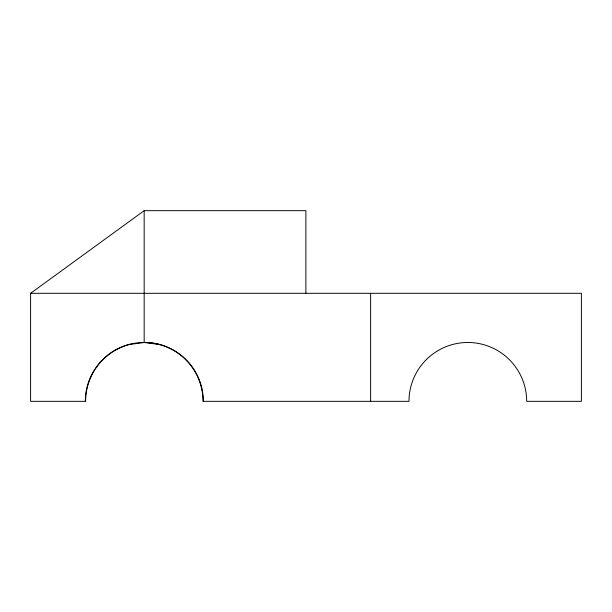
<?xml version="1.0" encoding="UTF-8"?>
<svg xmlns="http://www.w3.org/2000/svg" width="612" height="612" viewBox="0 0 612 612"><rect width="100%" height="100%" fill="white"/><g stroke="black" fill="none" stroke-linecap="round" stroke-linejoin="round"><path stroke-width="0.92" d="M203.314 401.334A58.844 58.844 0 0 0 144.47 342.483L129.239 344.487A58.844 58.844 0 0 0 85.619 401.334L30.6 401.334L30.6 293.309L144.172 210.666L305.885 210.666L305.885 293.309M30.6 293.309L581.4 293.309L581.4 401.334L526.672 401.334A58.844 58.844 0 0 0 467.828 342.483A58.844 58.844 0 0 0 408.984 401.334L203.016 401.334A58.844 58.844 0 0 0 144.172 342.483L144.172 210.666M159.403 344.487L144.172 342.483A58.844 58.844 0 0 0 85.328 401.334M370.62 293.309L370.62 401.334"/></g></svg>
